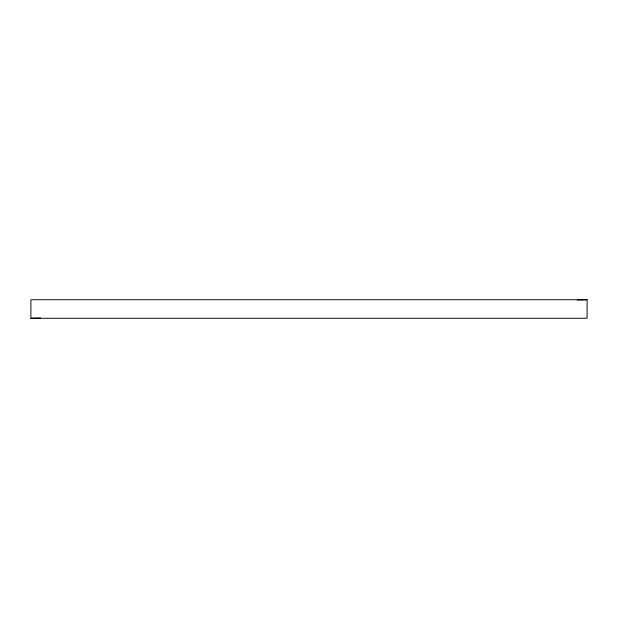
<?xml version="1.0" encoding="UTF-8"?>
<svg xmlns="http://www.w3.org/2000/svg" width="618" height="618" viewBox="0 0 618 618"><rect width="100%" height="100%" fill="white"/><g stroke="black" fill="none" stroke-linecap="round" stroke-linejoin="round"><path stroke-width="0.93" d="M30.9 318.27L587.1 318.27L587.1 299.73L30.9 299.73L30.9 318.27L40.471 317.953M577.529 300.047L587.1 299.73"/></g></svg>
